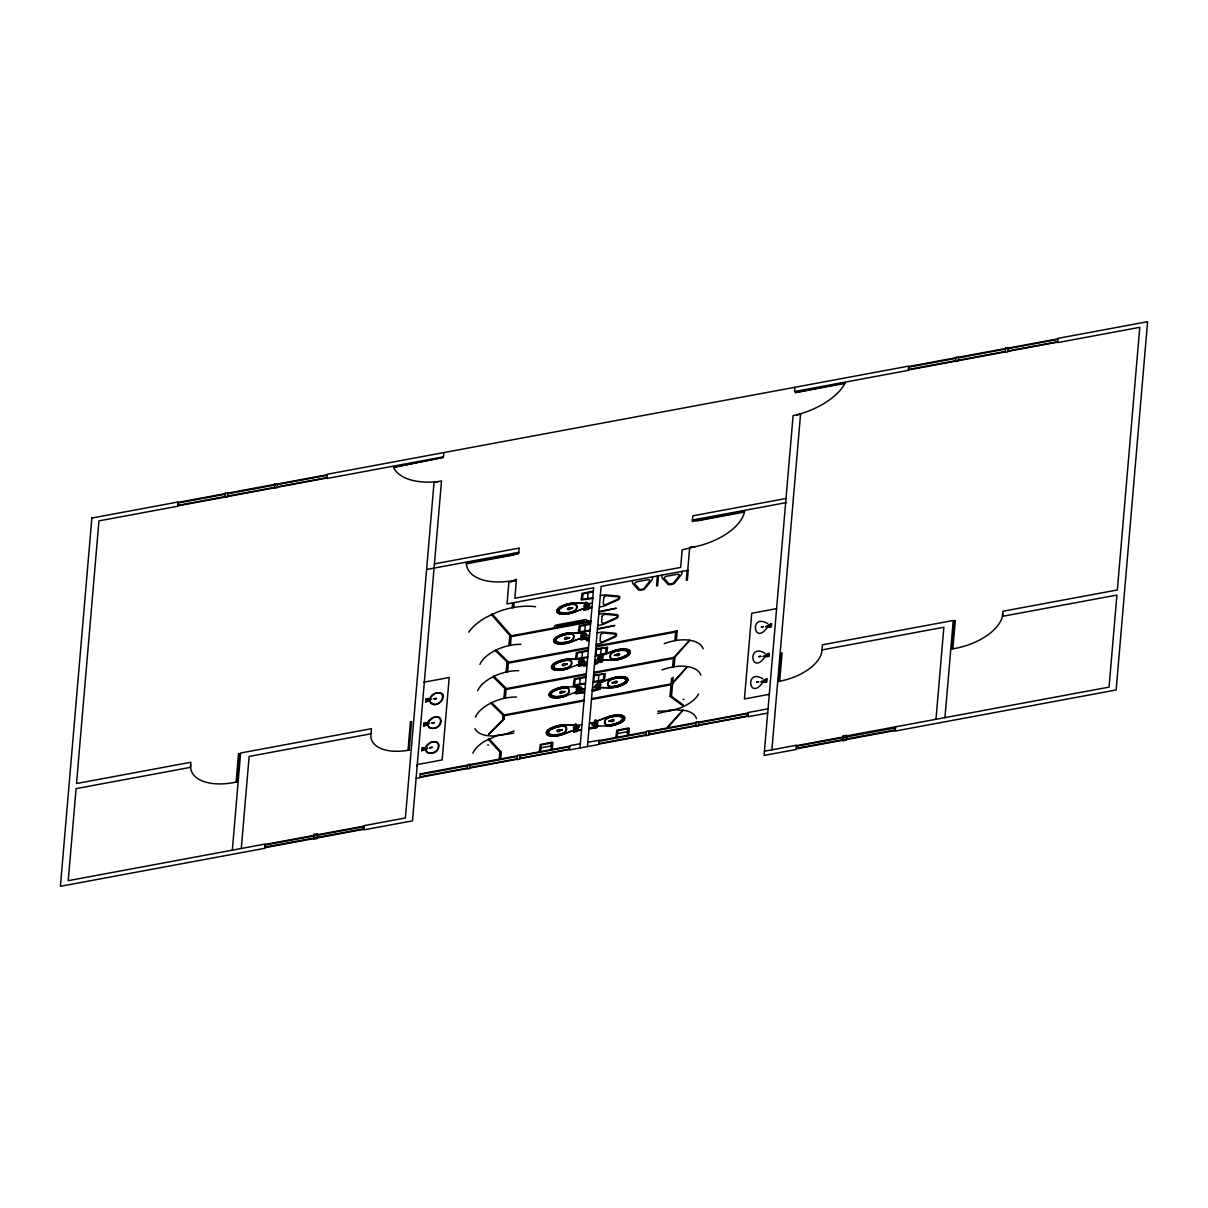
<?xml version="1.0" encoding="UTF-8"?>
<svg xmlns="http://www.w3.org/2000/svg" width="1208" height="1208" viewBox="0 0 1208 1208"><rect width="100%" height="100%" fill="white"/><g stroke="black" fill="none" stroke-linecap="round" stroke-linejoin="round"><path stroke-width="1.5" d="M575.521 725.495L575.672 723.819M580.701 659.628L580.852 657.952L582.196 659.447A3.594 1.887 -16.8 0 1 584.355 660.882A3.594 1.887 -16.8 0 1 581.879 663.192L581.879 663.192M583.102 631.603L582.951 633.279L584.446 633.098A3.594 1.887 -16.8 0 1 586.605 634.532A3.594 1.887 -16.8 0 1 584.128 636.842L583.781 636.465M594.094 725.812L594.094 725.812A3.594 1.887 -16.8 0 1 591.935 724.377A3.594 1.887 -16.8 0 1 594.411 722.067L595.378 720.149M597.235 687.458L597.235 687.458A3.594 1.887 -16.8 0 1 595.076 686.023A3.594 1.887 -16.8 0 1 597.567 683.713L598.534 681.795M600.904 654.223L599.938 656.155A3.594 1.887 -16.8 0 0 597.447 658.451A3.594 1.887 -16.8 0 0 599.606 659.885L599.606 659.885M576.669 731.308L577.469 730.296M592.252 690.538L597.054 689.828A2.673 1.404 -16.8 0 0 599.334 689.406L600.376 688.183L599.304 688.303A1.903 0.997 -16.8 0 0 597.265 688.666L596.193 689.904M598.655 661.38L598.564 662.346L599.636 661.123A1.903 0.997 -16.8 0 1 601.675 660.716L602.747 660.625L601.705 661.833A2.673 1.404 -16.8 0 1 599.425 662.256L594.623 662.981M502.966 715.408L502.634 719.349L504.129 719.077L504.385 715.982M512.615 602.852L512.207 607.745L513.687 607.473L514.11 602.581M539.372 751.059L540.293 744.536L551.95 742.195L552.811 742.603L552.313 748.643M540.64 750.847L541.32 744.959L551.165 743.041L551.044 748.915M579.704 684.256L580.202 678.367M581.954 657.907L582.452 652.033M584.823 631.105L585.321 625.216M587.601 598.67L588.1 592.781M687.76 570.282L689.602 548.477M91.853 518.036L60.4 886.31L264.733 848.303L265.096 844.06L68.222 880.677L76.089 788.628L190.456 767.352L190.894 762.248L76.512 783.524L98.95 520.89L177.667 506.258L178.029 502L91.778 518.051M236.104 782.105L238.52 753.792L239.682 753.566L237.266 781.893L236.104 782.105A46.765 24.583 -16.8 0 1 190.683 764.8M232.329 850.16L240.618 753.007L371.415 728.681L370.977 733.784A41.706 21.91 -16.8 0 0 409.255 750.108M241.283 848.484L249.135 756.434L370.977 733.784M393.536 467.36L443.336 457.349L393.536 467.36A58.06 30.502 -16.8 0 0 437.779 481.63M443.864 452.562L443.487 456.82L326.855 478.504L327.217 474.261L908.733 366.115L908.371 370.358L794.562 391.528L794.924 387.285M417.122 766.4L417.289 764.573L442.143 759.938L449.195 677.507L423.706 682.248M428.387 700.64L425.729 701.999L425.986 698.979L428.568 698.496L428.493 699.387M424.204 749.594L421.547 750.968M424.31 748.341L424.386 747.465L421.803 747.948M426.333 724.725L423.676 726.099L423.933 723.079L426.515 722.595L426.439 723.486M690.01 548.402L690.13 546.982L695.053 546.756L682.158 549.851L680.663 567.413L514.85 598.262L516.465 579.281L513.672 580.489A51.385 26.999 -16.8 0 1 466.409 563.774L466.484 562.777L518.655 553.777L519.138 548.13M511.377 581.622L513.672 580.489M513.793 553.294L513.657 554.985L466.409 563.774M499.281 758.503L499.78 752.705L501.275 752.433L500.776 758.231L499.81 758.684M554.487 627.767L554.608 626.348A1.933 1.012 -16.8 0 1 556.571 624.944L585.034 619.644A1.933 1.012 -16.8 0 1 586.801 620.368L586.68 621.773M556.36 627.42L557.719 625.774L583.857 620.912L584.823 622.12M576.05 693.619L577.152 692.426A1.903 0.997 -16.8 0 1 579.191 692.033L584.113 691.308L579.206 693.135A2.673 1.404 -16.8 0 1 576.926 693.558L575.99 693.664L576.503 692.652M578.511 666.061L579.598 664.853A1.903 0.997 -16.8 0 1 581.637 664.445L586.559 663.721L581.667 665.563A2.673 1.404 -16.8 0 1 579.372 665.986L578.436 666.076L578.934 665.049M580.852 638.76L580.686 639.742L581.622 639.636A2.673 1.404 -16.8 0 0 583.917 639.213L588.809 637.371L583.887 638.126A1.903 0.997 -16.8 0 0 581.848 638.488L581.199 638.73M576.578 692.531L576.488 693.181M577.379 731.142L581.38 729.587L576.458 730.327A1.903 0.997 -16.8 0 0 574.419 730.689L573.347 730.991L574.193 731.852A2.673 1.404 -16.8 0 0 576.488 731.414L577.5 730.372M579.025 664.959L578.934 665.593M581.274 638.609L581.139 639.183M583.781 609.995L584.868 608.802A1.903 0.997 -16.8 0 1 586.907 608.409L591.829 607.684L586.937 609.511A2.673 1.404 -16.8 0 1 584.657 609.934L583.721 610.04L584.204 608.998M576.926 693.558L577.016 692.456M579.402 692.003L579.312 693.12L579.372 690.991L577.092 691.822L579.342 691.414A1.51 0.8 -16.8 0 1 578.224 691.55A1.51 0.8 -16.8 0 1 577.107 691.761L574.691 692.743M577.152 690.493A2.446 1.283 -16.8 0 0 580.791 688.681A2.446 1.283 -16.8 0 0 577.349 688.167A2.446 1.283 -16.8 0 0 577.152 690.493L579.417 690.1M573.755 731.927L573.845 730.81L573.694 731.822M577.122 692.712L577.228 691.806M579.372 665.986L579.583 663.826L581.818 663.403L581.607 664.747M580.308 663.041A1.57 0.815 -16.8 0 1 579.674 663.026L579.689 662.92A2.446 1.283 -16.8 0 1 579.795 660.58A2.446 1.283 -16.8 0 1 583.237 661.093A2.446 1.283 -16.8 0 1 579.598 662.92M581.622 639.636L581.833 637.477L584.068 637.054L583.857 638.398M584.128 636.178L581.939 636.586A2.446 1.283 -16.8 0 1 582.045 634.245L582.664 633.445M584.294 608.908L584.204 609.557M574.193 731.852L574.298 730.734M576.488 731.414L576.639 729.27L563.623 734.207A16.686 8.773 -16.8 0 1 550.41 736.019A10.313 5.421 -16.8 0 1 547.299 735.038A10.343 5.436 -16.8 0 1 546.258 732.863A10.343 5.436 -16.8 0 1 547.707 730.236A10.313 5.421 -16.8 0 1 551.09 728.046A16.686 8.773 -16.8 0 1 564.408 724.936L575.536 725.223M574.389 730.991L574.495 730.085M575.129 728.907A1.57 0.815 -16.8 0 1 574.495 728.892L574.51 728.786M574.766 726.355L576.563 725.963M584.657 609.934L584.868 607.775L587.103 607.367L586.937 609.511L587.133 608.379M584.883 606.869A2.446 1.283 -16.8 0 0 588.523 605.042A2.446 1.283 -16.8 0 0 585.08 604.544A2.446 1.283 -16.8 0 0 584.883 606.869L587.148 606.476M578.224 691.55L578.255 691.263A1.51 0.8 -16.8 0 1 579.372 691.051M577.137 665.155L579.553 664.158A1.51 0.8 -16.8 0 0 580.671 663.977L580.701 663.675A1.51 0.8 -16.8 0 1 581.818 663.464M582.951 633.022L571.837 632.72A16.686 8.773 -16.8 0 0 558.519 635.831A10.313 5.421 -16.8 0 0 555.136 638.02A10.343 5.436 -16.8 0 0 553.687 640.663A10.343 5.436 -16.8 0 0 554.729 642.837A10.313 5.421 -16.8 0 0 557.839 643.819A16.686 8.773 -16.8 0 0 571.052 641.992L581.818 637.718A1.51 0.8 -16.8 0 0 582.92 637.628L582.951 637.326A1.51 0.8 -16.8 0 1 584.068 637.129M575.491 729.843A1.51 0.8 -16.8 0 0 576.609 729.632L574.374 730.115A1.51 0.8 -16.8 0 0 575.491 729.843L575.521 729.541A1.51 0.8 -16.8 0 1 576.639 729.33M585.986 603.321L574.872 603.034A16.686 8.773 -16.8 0 0 561.539 606.144A10.313 5.421 -16.8 0 0 558.171 608.334A10.343 5.436 -16.8 0 0 556.722 610.961A10.343 5.436 -16.8 0 0 557.749 613.135A10.313 5.421 -16.8 0 0 560.859 614.117A16.686 8.773 -16.8 0 0 574.072 612.29L584.838 608.107A1.51 0.8 -16.8 0 0 585.956 607.926L585.971 607.639A1.51 0.8 -16.8 0 1 587.088 607.428M579.085 690.402L579.432 690.765A3.594 1.887 -16.8 0 0 581.909 688.469A3.594 1.887 -16.8 0 0 579.749 687.02L578.255 687.216L578.3 685.615L579.749 687.02M579.659 663.162L581.879 662.513M584.279 633.762L582.543 633.536M581.667 665.563L581.848 664.43L582.618 665.306M583.917 639.213L584.098 638.081L584.098 639.107M586.801 606.778L587.163 607.141A3.594 1.887 -16.8 0 0 589.64 604.846A3.594 1.887 -16.8 0 0 587.481 603.396L585.971 603.577L586.016 601.992L587.481 603.396M576.578 731.399L576.684 730.296M580.112 692.864L580.248 691.927L579.402 693.03M584.838 638.896L584.944 638.005L584.098 638.549M587.888 609.27L587.979 608.303L587.133 609.406M579.976 747.963L593.656 587.783L507.013 603.894L508.9 582.075L516.345 580.686M587.435 746.589L601.116 586.393L688.198 570.251L687.352 580.157L686.295 580.353L687.141 570.448M596.118 689.919L596.193 688.968M599.319 662.271L599.41 661.169M594.004 727.065L593.808 728.197L593.853 727.246M596.948 689.844L597.265 687.669L599.5 687.246L597.22 688.092A1.51 0.8 -16.8 0 0 598.353 687.82A1.51 0.8 -16.8 0 0 599.47 687.609L609.844 687.835A16.686 8.773 -16.8 0 0 623.162 684.725A10.313 5.421 -16.8 0 0 626.544 682.535A10.343 5.436 -16.8 0 0 627.994 679.908A10.343 5.436 -16.8 0 0 626.967 677.733A10.313 5.421 -16.8 0 0 623.856 676.752A16.686 8.773 -16.8 0 0 610.644 678.564L599.123 683.064L610.735 678.715A16.383 8.607 -16.8 0 1 623.706 676.918A9.996 5.255 -16.8 0 1 626.71 677.869A10.042 5.27 -16.8 0 1 627.707 679.968A10.042 5.27 -16.8 0 1 626.303 682.49A9.996 5.255 -16.8 0 1 623.041 684.604A16.383 8.607 -16.8 0 1 609.964 687.654L599.485 687.488M599.425 662.256L599.636 660.096L601.871 659.674L599.591 660.519A1.51 0.8 -16.8 0 0 600.723 660.248A1.51 0.8 -16.8 0 0 601.841 660.036L612.214 660.263A16.686 8.773 -16.8 0 0 625.533 657.152A10.313 5.421 -16.8 0 0 628.915 654.978A10.343 5.436 -16.8 0 0 630.365 652.335A10.343 5.436 -16.8 0 0 629.338 650.161A10.313 5.421 -16.8 0 0 626.227 649.179A16.686 8.773 -16.8 0 0 613.015 651.006L601.493 655.506L613.105 651.142A16.383 8.607 -16.8 0 1 626.061 649.36A9.996 5.255 -16.8 0 1 629.081 650.297A10.042 5.27 -16.8 0 1 630.063 652.395A10.042 5.27 -16.8 0 1 628.673 654.917A9.996 5.255 -16.8 0 1 625.412 657.031A16.383 8.607 -16.8 0 1 612.335 660.096L601.841 659.93M599.651 659.191A2.446 1.283 -16.8 0 0 603.29 657.363A2.446 1.283 -16.8 0 0 599.847 656.865A2.446 1.283 -16.8 0 0 599.651 659.191L601.916 658.798M594.11 727.322L594.2 726.416M594.472 722.686L596.556 722.309M600.301 656.654L601.78 656.382M598.353 687.82L598.368 687.518A1.51 0.8 -16.8 0 1 599.5 687.307M600.723 660.248L600.738 659.946A1.51 0.8 -16.8 0 1 601.871 659.749M594.079 726.385A1.51 0.8 -16.8 0 0 595.212 726.174L595.227 725.872A1.51 0.8 -16.8 0 1 596.344 725.661M596.314 726.023C590.199 726.567 600.361 725.238 594.17 726.839M599.289 688.59L599.334 687.699M601.659 661.018L601.705 660.127M589.111 728.907L593.913 728.182A2.673 1.404 -16.8 0 0 596.193 727.76L596.178 726.476M599.334 689.406L599.44 688.288M599.546 686.355L597.356 686.763A1.57 0.815 -16.8 0 0 597.99 686.884M601.705 661.833L601.811 660.716L599.681 660.927M596.737 726.567C595.484 729.058 598.685 725.706 596.163 726.672M599.878 688.198L599.787 689.315L600.316 688.228M602.158 661.742L602.701 660.701M597.16 726.597L596.193 727.76M615.869 736.82L616.79 730.312L628.462 727.956L629.323 728.379L628.809 734.419M617.137 736.623L617.832 730.719L627.662 728.817L627.541 734.691M632.675 580.519L632.494 582.603A5.134 2.703 -16.8 0 0 633.022 583.887L638.368 589.776A3.08 1.616 -16.8 0 0 640.889 590.153L642.399 589.866A3.08 1.616 -16.8 0 0 645.072 588.523L651.61 580.429A5.134 2.703 -16.8 0 0 652.38 578.904L652.562 576.82M657.394 575.974L656.548 585.895L657.605 585.699L658.451 575.778M662.18 575.038L661.999 577.122A5.134 2.703 -16.8 0 0 662.543 578.406L667.888 584.279A3.08 1.616 -16.8 0 0 670.395 584.657L671.905 584.385A3.08 1.616 -16.8 0 0 674.577 583.041L681.116 574.948A5.134 2.703 -16.8 0 0 681.886 573.423L682.067 571.339M671.588 678.232L670.062 696.05L671.557 695.763L673.158 677.114M676.314 630.787L677.22 630.893L676.374 640.285L674.879 640.557L675.619 632.041L596.646 646.718M697.409 519.138L697.258 520.844L744.505 512.056L744.596 511.06L692.305 521.479L692.788 515.831L786.015 498.496M764.135 681.448L764.06 682.339L766.642 681.856L766.899 678.821L764.241 680.195M766.31 655.944L766.234 656.835L768.817 656.352L769.073 653.332L766.416 654.691M768.847 626.242L768.771 627.133L771.353 626.65L771.61 623.63L768.952 625.004M771.882 749.806L800.557 414.163L793.097 415.552L764.06 755.438L796.132 749.473L796.495 745.23L764.422 751.195M779.673 681.221L782.089 652.909L780.836 653.135L778.42 681.463L779.673 681.221A41.706 21.91 -16.8 0 0 822.014 649.904L943.856 627.239L935.989 719.288M822.014 649.904L822.452 644.8L953.248 620.474L944.943 717.628M844.966 383.404L845.026 382.649L795.241 392.645L844.966 383.404A58.06 30.502 -16.8 0 1 796.827 414.857M895.596 726.808L895.234 731.051L1116.147 689.964L1147.6 321.69M952.87 648.802L955.286 620.489L954.109 620.701L951.693 649.028L952.87 648.802A46.765 24.583 -16.8 0 0 1002.761 613.785M598.322 680.799L598.836 674.91M600.587 654.449L601.101 648.56M595.937 721.689L596.163 720.059L595.272 720.225M601.448 655.763L601.584 654.102M599.077 683.335L599.213 681.659M425.744 701.878L431.83 698.949L425.986 699.175M423.676 725.978L429.776 723.048L423.948 723.365M771.58 623.841L765.51 626.68L771.368 626.529M769.073 653.452L762.973 656.382L768.832 656.231M766.884 678.956L760.798 681.871L766.657 681.735M599.304 662.135L599.334 661.259M593.098 727.79L593.792 727.699M598.519 662.029L599.334 661.833M767.911 626.635C753.656 647.428 749.111 612.305 767.714 623.675M765.374 656.337C751.119 677.129 746.574 642.007 765.177 653.377M763.184 681.825C748.945 702.618 744.4 667.511 762.988 678.881M596.178 689.511L596.963 688.817M572.668 608.092L568.862 609.678A1.812 0.951 -16.8 0 1 567.458 608.968A1.812 0.951 -16.8 0 1 569.043 607.699L572.683 607.896M569.632 637.779L565.842 639.379A1.812 0.951 -16.8 0 1 564.438 638.67A1.812 0.951 -16.8 0 1 566.008 637.401L569.648 637.597M567.383 664.128L563.592 665.729A1.812 0.951 -16.8 0 1 562.188 665.004A1.812 0.951 -16.8 0 1 563.759 663.736L567.398 663.947M564.936 691.716L561.146 693.301A1.812 0.951 -16.8 0 1 559.727 692.592A1.812 0.951 -16.8 0 1 561.312 691.323L564.951 691.535M562.218 729.994L558.413 731.58A1.812 0.951 -16.8 0 1 557.009 730.87A1.812 0.951 -16.8 0 1 558.579 729.602L562.233 729.813M614.419 655.204L618.224 653.619A1.812 0.951 -16.8 0 1 619.629 654.328A1.812 0.951 -16.8 0 1 618.043 655.597L614.404 655.385M612.048 682.777L615.854 681.191A1.812 0.951 -16.8 0 1 617.258 681.901A1.812 0.951 -16.8 0 1 615.687 683.169L612.033 682.958M608.908 721.131L612.698 719.53A1.812 0.951 -16.8 0 1 614.117 720.255A1.812 0.951 -16.8 0 1 612.531 721.523L608.892 721.312M430.003 697.56L432.207 694.947L435.982 693.12M430.637 697.439L434.336 693.83M427.949 721.659L431.649 718.05L435.605 716.827M428.568 721.538L433.914 717.22M425.835 746.529L428.025 743.917L431.8 742.09M426.454 746.408L430.154 742.799M672.69 683.592L687.428 666.605L671.784 683.486L672.69 683.592L591.618 698.662M667.435 726.959L683.094 710.047L668.356 727.065M503.177 719.243L488.606 734.328L504.098 719.349M435.695 727.654C440.663 726.385 443.23 717.537 436.601 716.918M433.566 752.524C438.549 751.255 441.116 742.407 434.487 741.788M502.996 715.136L503.947 714.683L491.686 702.694L490.72 703.147L502.981 715.136L584.068 700.066M508.462 661.984L507.496 662.437L495.25 650.463L496.201 649.995L508.462 661.984L507.496 662.437M511.271 635.529L510.214 635.997L491.294 614.449L492.26 613.981L511.165 635.544M503.525 715.287L504.491 714.834M514.095 730.931L506.152 733.92L493.83 735.959A28.977 15.221 -16.8 0 1 474.971 728.545M581.803 637.809L571.052 641.992A16.383 8.607 -16.8 0 1 557.99 643.638A9.996 5.255 -16.8 0 1 554.985 642.686A10.042 5.27 -16.8 0 1 553.989 640.587A10.042 5.27 -16.8 0 1 555.378 638.066A9.996 5.255 -16.8 0 1 558.655 635.967A16.383 8.607 -16.8 0 1 571.731 632.901L582.951 633.083M599.938 656.155L600.754 655.808M576.699 729.043L576.699 729.043A3.594 1.887 -16.8 0 0 579.191 726.748A3.594 1.887 -16.8 0 0 577.016 725.313L576.231 725.268M584.838 608.017L573.996 612.154A16.383 8.607 -16.8 0 1 561.025 613.936A9.996 5.255 -16.8 0 1 558.005 613A10.042 5.27 -16.8 0 1 557.024 610.901A10.042 5.27 -16.8 0 1 558.413 608.379A9.996 5.255 -16.8 0 1 561.675 606.265A16.383 8.607 -16.8 0 1 574.751 603.2L585.986 603.381M579.568 664.068L568.711 668.19A16.383 8.607 -16.8 0 1 555.74 669.987A9.996 5.255 -16.8 0 1 552.736 669.036A10.042 5.27 -16.8 0 1 551.739 666.937M597.567 683.713L598.383 683.411M577.107 691.656L566.265 695.778A16.383 8.607 -16.8 0 1 553.294 697.56A9.996 5.255 -16.8 0 1 550.289 696.623A10.042 5.27 -16.8 0 1 549.293 694.524A10.042 5.27 -16.8 0 1 550.682 692.003A9.996 5.255 -16.8 0 1 553.944 689.889A16.383 8.607 -16.8 0 1 567.035 686.824L578.255 687.005M594.411 722.067L595.242 721.765M574.389 729.934L563.532 734.056A16.383 8.607 -16.8 0 1 550.561 735.853A9.996 5.255 -16.8 0 1 547.556 734.902A10.042 5.27 -16.8 0 1 546.56 732.803M436.073 704.143C442.943 703.856 445.812 691.701 437.039 692.848M434.019 728.243C441.645 728.469 444.529 714.925 434.986 716.948M431.89 753.112C439.516 753.339 442.415 739.794 432.857 741.818M657.59 713.445L674.623 709.715L686.008 710.636A31.423 16.504 -16.8 0 1 696.487 718.669M422.74 749.957L427.572 748.779L427.647 747.918L422.86 748.537M435.348 693.226C453.846 689.602 435.227 714.154 429.293 700.67M431.165 742.195L433.476 741.697M1147.011 321.796L1057.921 338.361L1057.559 342.619L1139.778 327.323L1117.355 589.957L1002.972 611.233L1002.534 616.322L1116.917 595.061L1109.05 687.11L846.687 735.899M177.999 502.407L225.186 493.634M227.723 493.136L274.911 484.348M277.447 484L327.172 474.759M908.703 366.507L955.89 357.734M958.427 357.236L1005.615 348.463M1008.151 348.1L1057.876 338.859M177.938 503.026L225.126 494.253M227.678 493.785L274.865 485.012M277.402 484.544L327.126 475.288M908.643 367.141L955.83 358.368M958.382 357.885L1005.554 349.112M1008.106 348.644L1057.831 339.388M177.742 505.397L224.93 496.624M227.466 496.141L274.654 487.368M277.206 486.899L326.93 477.643M908.446 369.497L955.634 360.724M958.17 360.256L1005.358 351.468M1007.91 351L1057.634 341.758M177.697 505.88L224.884 497.107M227.436 496.594L274.624 487.821M277.161 487.277L326.9 478.021M908.401 369.98L955.588 361.207M958.14 360.694L1005.328 351.921M1007.865 351.377L1057.604 342.136M434.427 563.879L518.76 548.206M426.605 569.496L518.776 552.358M692.441 520.059L786.68 502.528M593.37 591.089L582.029 593.4L581.124 600.014L592.735 598.458M593.309 591.799L583.071 593.823L582.422 599.364L592.796 597.734M600.316 595.71L603.97 595.031A5.134 2.703 -16.8 0 1 606.401 594.94L618.375 596.042A3.08 1.616 -16.8 0 1 619.764 597.235L619.689 598.096A3.08 1.616 -16.8 0 1 618.058 599.863L605.495 605.525A5.134 2.703 -16.8 0 1 603.003 606.356L599.349 607.035M585.563 603.849L587.058 603.562M588.945 603.683L591.799 603.154M584.823 608.198L587.058 607.79A1.51 0.8 -16.8 0 1 585.956 607.926M588.613 607.579L591.467 607.05M584.914 608.606L586.907 608.228M598.987 611.459L616.367 608.228L598.926 612.063M598.73 614.268L602.384 613.589A5.134 2.703 -16.8 0 1 604.815 613.498L616.79 614.6A3.08 1.616 -16.8 0 1 618.179 615.808L618.103 616.654A3.08 1.616 -16.8 0 1 616.473 618.421L603.909 624.083A5.134 2.703 -16.8 0 1 601.418 624.913L597.764 625.593M586.726 621.41L590.848 620.64M590.803 621.033L509.746 636.103L508.946 645.48L510.44 645.193L511.165 636.676L590.727 621.878M590.606 623.524L579.266 625.835L578.36 632.448L589.972 630.893M590.531 624.249L580.293 626.257L579.644 631.799L590.033 630.168M597.507 628.704L614.902 625.472L597.447 629.308M582.996 631.678L584.446 633.098M597.13 632.932L600.784 632.252A5.134 2.703 -16.8 0 1 603.23 632.161L615.204 633.264A3.08 1.616 -16.8 0 1 616.578 634.472L616.503 635.332A3.08 1.616 -16.8 0 1 614.872 637.084L602.324 642.747A5.134 2.703 -16.8 0 1 599.817 643.577L596.163 644.257M586.212 635.77L589.066 635.242M581.803 637.899L584.038 637.477A1.51 0.8 -16.8 0 1 582.92 637.628M581.879 638.307L583.872 637.93M585.88 639.636L588.734 639.107M586.469 640.844L589.111 640.361M776.608 608.621L751.738 613.256L744.43 698.949L769.285 694.328M588.009 647.488L506.937 662.558L506.137 671.92L507.632 671.648L508.357 663.132L587.934 648.334M596.722 645.857L677.19 630.908M588.326 650.221L576.382 652.652L575.476 659.266L587.692 657.59M595.937 648.817L607.564 647.261L606.643 653.875L595.302 656.171M588.251 650.946L577.424 653.06L576.775 658.617L587.752 656.865M600.799 654.298L601.69 654.132M580.278 659.885L581.773 659.613M583.947 662.331L586.786 661.803M595.106 660.263L597.96 659.734M579.553 664.249L581.788 663.826A1.51 0.8 -16.8 0 1 580.671 663.977M579.629 664.642L581.622 664.279M594.683 662.211L598.564 661.486M583.6 666.242L586.454 665.714M594.774 664.158L597.628 663.63M585.774 673.822L504.718 688.892L503.887 698.269L505.382 697.998L506.092 689.466L585.699 674.668M593.777 672.343L674.925 657.258L689.692 640.255L674.049 657.137L674.955 657.243L674.109 666.635L672.614 666.907L673.354 658.39L594.366 673.067M586.076 676.571L574.268 678.911L573.226 685.6L585.442 683.939M593.672 675.151L605.299 673.611L604.378 680.225L593.037 682.52M586.001 677.295L575.174 679.409L574.525 684.951L585.503 683.215M598.428 681.871L599.319 681.705M577.832 687.473L579.327 687.186M597.975 683.728L599.455 683.441M580.58 689.813L584.476 689.089M581.607 689.662L584.461 689.134M592.781 687.594L595.62 687.065M577.182 692.229L579.176 691.867M597.311 688.485L599.304 688.122M592.313 689.783L596.193 689.058M581.29 693.301L584.144 692.773M592.464 691.218L595.317 690.689M504.416 715.71L583.992 700.912M591.543 699.508L671.089 684.74M575.567 723.894L577.016 725.313M575.114 725.751L576.609 725.464M578.088 725.359L581.969 724.634M589.428 723.26L593.309 722.535M594.819 722.082L596.314 721.81M668.855 710.259L670.349 709.987M574.495 729.028L576.699 728.379A1.57 0.815 -16.8 0 1 576.035 728.741M574.464 730.508L576.442 730.145M589.172 728.137L594.125 727.05A1.903 0.997 -16.8 0 1 596.163 726.642M540.957 747.827L551.301 745.91M617.394 733.618L627.737 731.701M420.006 773.543L420.203 777.68L416.096 778.45M580.338 743.72L569.753 745.683L569.391 749.942L598.836 744.46L599.198 740.217L587.798 742.331M768.046 708.809L748.386 712.463L748.024 716.721L767.684 713.067M420.535 773.83L467.723 765.057M470.274 764.558L517.462 755.785M599.168 740.61L646.356 731.837M648.907 731.338L696.095 722.565M519.984 755.438L569.723 746.182M698.617 722.203L748.356 712.962M420.49 774.464L467.677 765.691M470.214 765.208L517.401 756.434M519.938 755.966L569.678 746.725M599.123 741.244L646.31 732.471M648.847 731.988L696.034 723.215M698.571 722.746L748.311 713.49M420.278 776.82L467.466 768.046M470.018 767.578L517.205 758.805M519.742 758.322L569.466 749.081M598.911 743.6L646.099 734.826M648.651 734.358L695.838 725.57M698.375 725.102L748.099 715.861M519.712 758.699L569.436 749.458M698.345 725.48L748.069 716.238M420.248 777.303L467.421 768.53M469.972 768.016L517.16 759.243M598.881 744.083L646.053 735.31M648.605 734.796L695.793 726.023M265.065 844.467L313.959 835.377M317.598 834.713L364.152 826.061M796.465 745.653L843.018 737.001M265.005 845.072L364.091 826.65M796.419 746.242L895.505 727.82M264.824 847.17L363.925 828.748M796.238 748.341L895.324 729.919M264.779 847.714L313.687 838.609M317.311 837.944L363.865 829.292M796.193 748.885L842.746 740.232M846.37 739.583L895.279 730.493M432.343 728.484L434.638 728.137M430.214 753.354L432.524 752.992M513.913 733.135L496.971 735.717L485.072 740.972A31.423 16.504 -16.8 0 0 472.856 753.218M580.701 659.417L569.481 659.251A16.383 8.607 -16.8 0 0 556.405 662.301A9.996 5.255 -16.8 0 0 553.128 664.415A10.042 5.27 -16.8 0 0 551.739 666.967M575.536 725.283L564.302 725.117A16.383 8.607 -16.8 0 0 551.226 728.167A9.996 5.255 -16.8 0 0 547.949 730.281A10.042 5.27 -16.8 0 0 546.56 732.818M595.212 726.174A1.51 0.8 -16.8 0 0 596.329 725.963L606.809 726.008A16.383 8.607 -16.8 0 0 619.9 722.958A9.996 5.255 -16.8 0 0 623.162 720.844A10.042 5.27 -16.8 0 0 624.551 718.292A10.042 5.27 -16.8 0 0 623.554 716.223A9.996 5.255 -16.8 0 0 620.55 715.272A16.383 8.607 -16.8 0 0 607.579 717.069L595.967 721.493L607.488 716.918A16.686 8.773 -16.8 0 1 620.701 715.106A10.313 5.421 -16.8 0 1 623.811 716.087A10.343 5.436 -16.8 0 1 624.853 718.247A10.343 5.436 -16.8 0 1 623.404 720.889A10.313 5.421 -16.8 0 1 620.021 723.079A16.686 8.773 -16.8 0 1 606.703 726.189M580.701 659.357L569.587 659.07A16.686 8.773 -16.8 0 0 556.269 662.18A10.313 5.421 -16.8 0 0 552.886 664.37A10.343 5.436 -16.8 0 0 551.437 667.012A10.343 5.436 -16.8 0 0 552.479 669.172A10.313 5.421 -16.8 0 0 555.589 670.153A16.686 8.773 -16.8 0 0 568.802 668.341M581.41 659.402L582.196 659.447M575.204 686.778L578.255 686.944M596.329 725.933L598.639 726.068M657.786 711.24L669.564 710.817L677.839 708.764A28.977 15.221 -16.8 0 0 698.601 693.996M435.031 704.279L430.999 702.89L429.912 700.564M432.962 728.379L429.399 727.895L427.239 724.77M430.848 753.233L427.27 752.765L425.11 749.639M683.079 699.281L683.985 699.387M487.7 744.989L488.621 745.094M431.392 728.258L428.931 726.99L427.859 724.664M429.278 753.128L426.817 751.859L425.744 749.519M670.999 695.959L683.501 705.11L682.55 705.563L670.047 696.412M501.305 752.071L489.149 738.813L488.183 739.266L500.339 752.524M468.749 632.146A47.761 25.096 -16.8 0 1 485.722 617.53L497.636 611.928A47.761 25.096 -16.8 0 1 535.582 606.763M475.393 717.099A31.423 16.504 -16.8 0 1 487.624 704.853L491.339 702.845A31.423 16.504 -16.8 0 1 516.45 697.016M477.658 690.75A31.423 16.504 -16.8 0 1 489.874 678.503L493.604 676.495A31.423 16.504 -16.8 0 1 518.715 670.666M661.954 669.972A31.423 16.504 -16.8 0 1 686.869 666.499L690.357 667.163A31.423 16.504 -16.8 0 1 700.836 675.197M664.219 643.638A31.423 16.504 -16.8 0 1 689.134 640.149L692.622 640.814A31.423 16.504 -16.8 0 1 703.101 648.847M479.908 664.4A31.423 16.504 -16.8 0 1 492.124 652.154L495.854 650.146A31.423 16.504 -16.8 0 1 520.965 644.332M744.505 512.056A51.385 26.999 -16.8 0 1 692.803 547.179M594.11 726.084A1.51 0.8 -16.8 0 1 595.227 725.872M594.849 725.238A1.57 0.815 -16.8 0 1 594.215 725.223L596.405 724.725A1.57 0.815 -16.8 0 1 595.74 725.072M625.336 656.065A5.829 3.065 -16.8 0 0 628.432 652.728A5.829 3.065 -16.8 0 0 625.819 650.463A11.672 6.131 -16.8 0 0 622.951 650.191A21.653 11.385 -16.8 0 0 616.669 650.855A13.499 7.097 -16.8 0 0 614.117 651.656A10.011 5.255 -16.8 0 0 611.792 652.954A8.033 4.228 -16.8 0 0 610.387 654.585A13.56 7.127 -16.8 0 0 610.1 655.989L610.085 656.216A13.56 7.127 -16.8 0 0 610.131 657.56A8.033 4.228 -16.8 0 0 611.308 658.707A10.011 5.255 -16.8 0 0 613.468 659.175A13.499 7.097 -16.8 0 0 615.959 659.039A21.653 11.385 -16.8 0 0 622.331 657.363A11.672 6.131 -16.8 0 0 625.336 655.989M599.621 660.157A1.51 0.8 -16.8 0 1 600.738 659.946M600.361 659.311A1.57 0.815 -16.8 0 1 599.727 659.296M601.916 658.889A1.57 0.815 -16.8 0 1 601.252 659.145M622.784 683.486A5.436 2.854 -16.8 0 0 625.699 680.376A5.436 2.854 -16.8 0 0 623.222 678.247A11.295 5.934 -16.8 0 0 620.444 677.975A21.276 11.174 -16.8 0 0 614.298 678.624A13.107 6.886 -16.8 0 0 611.867 679.394A9.634 5.059 -16.8 0 0 609.693 680.617A7.641 4.017 -16.8 0 0 608.379 682.143A13.182 6.931 -16.8 0 0 608.107 683.592A13.182 6.931 -16.8 0 0 608.122 685.011A7.641 4.017 -16.8 0 0 609.225 686.084A9.634 5.059 -16.8 0 0 611.263 686.521A13.107 6.886 -16.8 0 0 613.634 686.386A21.276 11.174 -16.8 0 0 619.87 684.74A11.295 5.934 -16.8 0 0 622.784 683.411A11.672 6.131 -16.8 0 1 619.961 684.936A21.653 11.385 -16.8 0 1 613.589 686.612A13.499 7.097 -16.8 0 1 611.097 686.733A10.011 5.255 -16.8 0 1 608.938 686.28A8.033 4.228 -16.8 0 1 607.76 685.117A13.56 7.127 -16.8 0 1 607.715 683.788L607.745 683.547A13.56 7.127 -16.8 0 1 608.017 682.158A8.033 4.228 -16.8 0 1 609.421 680.527A10.011 5.255 -16.8 0 1 611.746 679.228A13.499 7.097 -16.8 0 1 614.298 678.428A21.653 11.385 -16.8 0 1 620.58 677.748A11.672 6.131 -16.8 0 1 623.449 678.035A5.829 3.065 -16.8 0 1 626.061 680.3A5.829 3.065 -16.8 0 1 622.966 683.637M597.25 687.73A1.51 0.8 -16.8 0 1 598.368 687.518M599.546 686.461A1.57 0.815 -16.8 0 1 598.881 686.718M558.911 637.069A5.436 2.854 -16.8 0 0 555.997 640.195A5.436 2.854 -16.8 0 0 558.458 642.309A11.295 5.934 -16.8 0 0 561.237 642.581A21.276 11.174 -16.8 0 0 567.383 641.931A13.107 6.886 -16.8 0 0 569.814 641.161A9.634 5.059 -16.8 0 0 572.003 639.938A7.641 4.017 -16.8 0 0 573.317 638.428A13.182 6.931 -16.8 0 0 573.574 636.963A13.182 6.931 -16.8 0 0 573.558 635.559A7.641 4.017 -16.8 0 0 572.471 634.487A9.634 5.059 -16.8 0 0 570.433 634.049A13.107 6.886 -16.8 0 0 568.047 634.17A21.276 11.174 -16.8 0 0 561.826 635.816A11.295 5.934 -16.8 0 0 558.896 637.16M558.73 636.933A5.829 3.065 -16.8 0 0 555.62 640.255A5.829 3.065 -16.8 0 0 558.247 642.52A11.672 6.131 -16.8 0 0 561.116 642.807A21.653 11.385 -16.8 0 0 567.398 642.143A13.499 7.097 -16.8 0 0 569.949 641.327A10.011 5.255 -16.8 0 0 572.26 640.044A8.033 4.228 -16.8 0 0 573.679 638.398A13.56 7.127 -16.8 0 0 573.951 637.009L573.951 636.903A13.56 7.127 -16.8 0 0 573.921 635.438A8.033 4.228 -16.8 0 0 572.758 634.291A10.011 5.255 -16.8 0 0 570.584 633.822A13.499 7.097 -16.8 0 0 568.092 633.958A21.653 11.385 -16.8 0 0 561.735 635.635A11.672 6.131 -16.8 0 0 558.715 637.009M581.833 637.537A1.51 0.8 -16.8 0 1 582.951 637.326M584.113 636.269A1.57 0.815 -16.8 0 1 583.449 636.525M582.558 636.707A1.57 0.815 -16.8 0 1 581.924 636.676A2.446 1.283 -16.8 0 0 585.487 634.744A2.446 1.283 -16.8 0 0 582.045 634.245M579.583 663.887A1.51 0.8 -16.8 0 1 580.701 663.675M581.863 662.618A1.57 0.815 -16.8 0 1 581.199 662.875M567.141 686.657A16.686 8.773 -16.8 0 0 553.823 689.768A10.313 5.421 -16.8 0 0 550.44 691.957A10.343 5.436 -16.8 0 0 548.991 694.585A10.343 5.436 -16.8 0 0 550.033 696.759A10.313 5.421 -16.8 0 0 553.143 697.741A16.686 8.773 -16.8 0 0 566.356 695.914M554.034 690.855A5.829 3.065 -16.8 0 0 550.923 694.192A5.829 3.065 -16.8 0 0 553.551 696.457A11.672 6.131 -16.8 0 0 556.42 696.744A21.653 11.385 -16.8 0 0 562.702 696.065A13.499 7.097 -16.8 0 0 565.253 695.264A10.011 5.255 -16.8 0 0 567.564 693.966A8.033 4.228 -16.8 0 0 568.968 692.335A13.56 7.127 -16.8 0 0 569.255 690.931L569.27 690.704A13.56 7.127 -16.8 0 0 569.225 689.36A8.033 4.228 -16.8 0 0 568.062 688.213A10.011 5.255 -16.8 0 0 565.888 687.745A13.499 7.097 -16.8 0 0 563.396 687.88A21.653 11.385 -16.8 0 0 557.024 689.557A11.672 6.131 -16.8 0 0 554.019 690.931M577.122 691.459A1.51 0.8 -16.8 0 1 578.255 691.263M579.417 690.191A1.57 0.815 -16.8 0 1 578.753 690.463M577.862 690.629A1.57 0.815 -16.8 0 1 577.228 690.599M584.853 607.835A1.51 0.8 -16.8 0 1 585.971 607.639M587.148 606.567A1.57 0.815 -16.8 0 1 586.484 606.839M585.593 607.005A1.57 0.815 -16.8 0 1 584.959 606.975M574.404 729.753A1.51 0.8 -16.8 0 1 575.521 729.541M566.522 729.104L566.522 729.209A13.56 7.127 -16.8 0 1 566.25 730.614A8.033 4.228 -16.8 0 1 564.831 732.244A10.011 5.255 -16.8 0 1 562.52 733.543A13.499 7.097 -16.8 0 1 559.968 734.343A21.653 11.385 -16.8 0 1 553.687 735.023A11.672 6.131 -16.8 0 1 550.818 734.736A5.829 3.065 -16.8 0 1 548.19 732.471A5.829 3.065 -16.8 0 1 551.301 729.134A11.672 6.131 -16.8 0 1 554.306 727.85A21.653 11.385 -16.8 0 1 560.678 726.159A13.499 7.097 -16.8 0 1 563.17 726.038A10.011 5.255 -16.8 0 1 565.329 726.491A8.033 4.228 -16.8 0 1 566.507 727.639A13.56 7.127 -16.8 0 1 566.552 728.983L566.522 729.088M571.701 663.252L571.701 663.358A13.56 7.127 -16.8 0 1 571.429 664.747A8.033 4.228 -16.8 0 1 570.01 666.378A10.011 5.255 -16.8 0 1 567.7 667.677A13.499 7.097 -16.8 0 1 565.148 668.477A21.653 11.385 -16.8 0 1 558.866 669.156A11.672 6.131 -16.8 0 1 555.997 668.87A5.829 3.065 -16.8 0 1 553.37 666.605A5.829 3.065 -16.8 0 1 556.48 663.283A11.672 6.131 -16.8 0 1 559.485 661.984A21.653 11.385 -16.8 0 1 565.842 660.308A13.499 7.097 -16.8 0 1 568.334 660.172A10.011 5.255 -16.8 0 1 570.508 660.625A8.033 4.228 -16.8 0 1 571.671 661.788A13.56 7.127 -16.8 0 1 571.716 663.116L571.701 663.222M576.986 607.201L576.986 607.307A13.56 7.127 -16.8 0 1 576.699 608.711A8.033 4.228 -16.8 0 1 575.295 610.342A10.011 5.255 -16.8 0 1 572.985 611.625A13.499 7.097 -16.8 0 1 570.433 612.441A21.653 11.385 -16.8 0 1 564.151 613.105A11.672 6.131 -16.8 0 1 561.282 612.834A5.829 3.065 -16.8 0 1 558.655 610.614A5.829 3.065 -16.8 0 1 561.75 607.307A11.672 6.131 -16.8 0 1 564.755 605.933A21.653 11.385 -16.8 0 1 571.127 604.257A13.499 7.097 -16.8 0 1 573.619 604.121A10.011 5.255 -16.8 0 1 575.778 604.589A8.033 4.228 -16.8 0 1 576.956 605.736A13.56 7.127 -16.8 0 1 577.001 607.08L576.986 607.186M604.589 721.901L604.574 722.142A13.56 7.127 -16.8 0 0 604.619 723.471A8.033 4.228 -16.8 0 0 605.782 724.634A10.011 5.255 -16.8 0 0 607.956 725.087A13.499 7.097 -16.8 0 0 610.448 724.951A21.653 11.385 -16.8 0 0 616.82 723.275A11.672 6.131 -16.8 0 0 619.825 721.901A5.829 3.065 -16.8 0 0 622.92 718.654A5.829 3.065 -16.8 0 0 620.293 716.389A11.672 6.131 -16.8 0 0 617.424 716.102A21.653 11.385 -16.8 0 0 611.142 716.782A13.499 7.097 -16.8 0 0 608.59 717.582A10.011 5.255 -16.8 0 0 606.28 718.881A8.033 4.228 -16.8 0 0 604.876 720.512A13.56 7.127 -16.8 0 0 604.589 721.901M225.216 493.226L224.854 497.485L227.391 497.001L227.753 492.758L225.216 493.226M274.941 483.985L274.578 488.228L277.13 487.76L277.493 483.517L274.941 483.985M314.05 834.35L313.627 839.213L317.266 838.533L317.674 833.671L314.05 834.35M364.182 825.638L363.819 829.881L412.487 820.836L441.509 480.935L434.049 482.324L405.39 817.967L364.182 825.638M410.448 721.81L408.032 750.138L409.195 749.911L411.611 721.599L410.448 721.81M467.753 764.664L467.39 768.907L469.942 768.439L470.305 764.181L467.753 764.664M517.492 755.408L517.13 759.666L519.666 759.183L520.029 754.94L517.492 755.408M577.65 688.998L578.39 689.632L579.251 688.696L577.65 688.998M580.112 661.41L580.837 662.059L581.697 661.123L580.112 661.41M582.362 635.076L583.902 635.302L583.177 634.668C580.942 637.084 585.91 633.822 582.377 635.212M574.933 727.276L575.657 727.911L576.518 726.99L574.933 727.276M585.382 605.374L586.106 606.008L586.982 605.072L585.382 605.374M600.557 634.985L600.059 640.844A2.567 1.344 -16.8 0 0 603.517 641.448L614.344 636.571A1.797 0.951 -16.8 0 0 615.265 635.559L615.34 634.698A1.797 0.951 -16.8 0 0 614.57 634.004L604.226 633.052A2.567 1.344 -16.8 0 0 600.557 634.985M602.143 616.322L601.644 622.18A2.567 1.344 -16.8 0 0 605.117 622.784L615.944 617.907A1.797 0.951 -16.8 0 0 616.85 616.895L616.926 616.035A1.797 0.951 -16.8 0 0 616.156 615.34L605.827 614.389A2.567 1.344 -16.8 0 0 602.143 616.322M603.728 597.764L603.23 603.623A2.567 1.344 -16.8 0 0 606.703 604.226L617.53 599.334A1.797 0.951 -16.8 0 0 618.436 598.337L618.511 597.477A1.797 0.951 -16.8 0 0 617.741 596.782L607.413 595.831A2.567 1.344 -16.8 0 0 603.728 597.764M597.794 685.253L599.334 685.48L598.609 684.845C596.42 687.307 601.297 683.939 597.809 685.404M600.149 657.696L600.889 658.33L601.75 657.394L600.149 657.696M594.638 723.622L596.193 723.849L595.453 723.199C593.249 725.646 598.202 722.324 594.653 723.758M646.386 731.429L646.023 735.687L648.575 735.219L648.938 730.961L646.386 731.429M696.125 722.188L695.763 726.446L698.299 725.963L698.662 721.72L696.125 722.188M843.109 735.959L842.701 740.821L846.325 740.142L846.748 735.279L843.109 735.959M955.921 357.341L955.558 361.585L958.095 361.117L958.457 356.858L955.921 357.341M1005.645 348.085L1005.283 352.343L1007.834 351.86L1008.197 347.617L1005.645 348.085M594.245 675.755L593.732 681.689L603.517 679.621L603.849 674.079L594.245 675.755M596.51 649.406L595.997 655.34L605.782 653.271L606.099 647.73L596.51 649.406M426.213 700.278L428.145 700.066L426.213 700.278M424.144 724.377L426.092 724.166L424.144 724.377M434.034 698.828L436.601 698.496L434.14 698.662M434.654 698.707L435.967 698.601L434.654 698.707M422.03 749.247L423.963 749.036L422.03 749.247M431.966 722.928L433.914 722.701L431.966 722.928M432.6 722.807L434.533 722.595L432.706 722.656M429.852 747.797L432.389 747.314L429.852 747.797M584.778 605.54C586.922 608.409 588.719 602.354 584.778 605.54M585.397 605.51L586.952 605.344L585.397 605.51M581.758 635.227C583.887 638.111 585.699 632.041 581.758 635.227M579.508 661.576C581.637 664.46 583.449 658.39 579.508 661.576M580.127 661.561L581.667 661.38L580.127 661.561M577.062 689.164C579.191 692.048 581.003 685.978 577.062 689.164M577.666 689.134L579.221 688.968L577.666 689.134M574.329 727.442C576.458 730.327 578.27 724.256 574.329 727.442M574.948 727.412L576.503 727.246L574.948 727.412M594.034 723.773C596.178 726.657 597.975 720.587 594.034 723.773M761.418 626.876L763.365 626.65L761.418 626.876M758.881 656.578L760.829 656.352L758.881 656.578M769.239 625.412L771.187 625.2L769.239 625.412M756.706 682.067L758.639 681.856L756.706 682.067M766.702 655.114L768.65 654.902L766.702 655.114M764.528 680.617L766.476 680.391L764.528 680.617M599.561 657.847C601.69 660.731 603.502 654.661 599.561 657.847M600.165 657.832L601.72 657.65L600.255 657.711M597.19 685.419C599.319 688.303 601.131 682.233 597.19 685.419M649.632 581.426L644 588.402A1.797 0.951 -16.8 0 1 642.46 589.157L640.95 589.444A1.797 0.951 -16.8 0 1 639.5 589.232L634.895 584.159A2.567 1.344 -16.8 0 1 637.296 581.712L647.579 579.795A2.567 1.344 -16.8 0 1 649.632 581.426M679.153 575.929L673.505 582.905A1.797 0.951 -16.8 0 1 671.965 583.675L670.455 583.947A1.797 0.951 -16.8 0 1 669.005 583.751L664.4 578.677A2.567 1.344 -16.8 0 1 666.816 576.216L677.084 574.313A2.567 1.344 -16.8 0 1 679.153 575.929M493.951 676.344L492.985 676.797L505.246 688.786L506.212 688.334L493.951 676.344M622.543 718.715A5.436 2.854 -16.8 0 0 620.082 716.601A11.295 5.934 -16.8 0 0 617.303 716.329A21.276 11.174 -16.8 0 0 611.157 716.978A13.107 6.886 -16.8 0 0 608.726 717.748A9.634 5.059 -16.8 0 0 606.537 718.971A7.641 4.017 -16.8 0 0 605.223 720.496A13.182 6.931 -16.8 0 0 604.966 721.946A13.182 6.931 -16.8 0 0 604.981 723.365A7.641 4.017 -16.8 0 0 606.069 724.438A9.634 5.059 -16.8 0 0 608.107 724.86A13.107 6.886 -16.8 0 0 610.493 724.74A21.276 11.174 -16.8 0 0 616.714 723.094A11.295 5.934 -16.8 0 0 619.644 721.765A5.436 2.854 -16.8 0 0 622.543 718.715M594.14 725.117A2.446 1.283 -16.8 0 0 597.779 723.29A2.446 1.283 -16.8 0 0 594.336 722.777A2.446 1.283 -16.8 0 0 594.14 725.117M594.608 724.604A1.54 0.815 -16.8 0 0 596.903 723.456A1.54 0.815 -16.8 0 0 594.729 723.124A1.54 0.815 -16.8 0 0 594.608 724.604M628.069 652.803A5.436 2.854 -16.8 0 0 625.593 650.689A11.295 5.934 -16.8 0 0 622.815 650.402A21.276 11.174 -16.8 0 0 616.669 651.067A13.107 6.886 -16.8 0 0 614.238 651.837A9.634 5.059 -16.8 0 0 612.063 653.045A7.641 4.017 -16.8 0 0 610.75 654.57A13.182 6.931 -16.8 0 0 610.478 656.035A13.182 6.931 -16.8 0 0 610.493 657.439A7.641 4.017 -16.8 0 0 611.595 658.511A9.634 5.059 -16.8 0 0 613.634 658.949A13.107 6.886 -16.8 0 0 616.005 658.828A21.276 11.174 -16.8 0 0 622.241 657.182A11.295 5.934 -16.8 0 0 625.155 655.838A5.436 2.854 -16.8 0 0 628.069 652.803M600.119 658.677A1.54 0.815 -16.8 0 0 602.414 657.529A1.54 0.815 -16.8 0 0 600.24 657.212A1.54 0.815 -16.8 0 0 600.119 658.677M597.281 686.763A2.446 1.283 -16.8 0 0 600.92 684.936A2.446 1.283 -16.8 0 0 597.477 684.423A2.446 1.283 -16.8 0 0 597.281 686.763M597.749 686.25A1.54 0.815 -16.8 0 0 600.059 685.087A1.54 0.815 -16.8 0 0 597.885 684.77A1.54 0.815 -16.8 0 0 597.749 686.25M582.316 636.057A1.54 0.815 -16.8 0 0 584.627 634.91A1.54 0.815 -16.8 0 0 582.452 634.593A1.54 0.815 -16.8 0 0 582.316 636.057M553.747 666.544A5.436 2.854 -16.8 0 0 556.209 668.658A11.295 5.934 -16.8 0 0 558.987 668.93A21.276 11.174 -16.8 0 0 565.133 668.281A13.107 6.886 -16.8 0 0 567.564 667.511A9.634 5.059 -16.8 0 0 569.753 666.288A7.641 4.017 -16.8 0 0 571.067 664.762A13.182 6.931 -16.8 0 0 571.324 663.313A13.182 6.931 -16.8 0 0 571.308 661.893A7.641 4.017 -16.8 0 0 570.221 660.821A9.634 5.059 -16.8 0 0 568.183 660.399A13.107 6.886 -16.8 0 0 565.797 660.519A21.276 11.174 -16.8 0 0 559.576 662.165A11.295 5.934 -16.8 0 0 556.646 663.494A5.436 2.854 -16.8 0 0 553.747 666.544M580.067 662.407A1.54 0.815 -16.8 0 0 582.377 661.259A1.54 0.815 -16.8 0 0 580.202 660.927A1.54 0.815 -16.8 0 0 580.067 662.407M551.301 694.117A5.436 2.854 -16.8 0 0 553.762 696.231A11.295 5.934 -16.8 0 0 556.541 696.518A21.276 11.174 -16.8 0 0 562.686 695.853A13.107 6.886 -16.8 0 0 565.117 695.083A9.634 5.059 -16.8 0 0 567.307 693.875A7.641 4.017 -16.8 0 0 568.621 692.35A13.182 6.931 -16.8 0 0 568.877 690.885A13.182 6.931 -16.8 0 0 568.862 689.481A7.641 4.017 -16.8 0 0 567.775 688.409A9.634 5.059 -16.8 0 0 565.737 687.971A13.107 6.886 -16.8 0 0 563.351 688.107A21.276 11.174 -16.8 0 0 557.13 689.738A11.295 5.934 -16.8 0 0 554.2 691.082A5.436 2.854 -16.8 0 0 551.301 694.117M577.62 689.995A1.54 0.815 -16.8 0 0 579.931 688.832A1.54 0.815 -16.8 0 0 577.741 688.515A1.54 0.815 -16.8 0 0 577.62 689.995M561.931 607.458A5.436 2.854 -16.8 0 0 559.017 610.538A5.436 2.854 -16.8 0 0 561.494 612.607A11.295 5.934 -16.8 0 0 564.272 612.894A21.276 11.174 -16.8 0 0 570.418 612.23A13.107 6.886 -16.8 0 0 572.849 611.459A9.634 5.059 -16.8 0 0 575.023 610.251A7.641 4.017 -16.8 0 0 576.337 608.726A13.182 6.931 -16.8 0 0 576.609 607.262A13.182 6.931 -16.8 0 0 576.594 605.857A7.641 4.017 -16.8 0 0 575.491 604.785A9.634 5.059 -16.8 0 0 573.453 604.347A13.107 6.886 -16.8 0 0 571.082 604.468A21.276 11.174 -16.8 0 0 564.846 606.114A11.295 5.934 -16.8 0 0 561.931 607.458M585.351 606.356A1.54 0.815 -16.8 0 0 587.647 605.208A1.54 0.815 -16.8 0 0 585.472 604.891A1.54 0.815 -16.8 0 0 585.351 606.356M548.568 732.395A5.436 2.854 -16.8 0 0 551.029 734.524A11.295 5.934 -16.8 0 0 553.823 734.796A21.276 11.174 -16.8 0 0 559.968 734.132A13.107 6.886 -16.8 0 0 562.399 733.377A9.634 5.059 -16.8 0 0 564.574 732.154A7.641 4.017 -16.8 0 0 565.888 730.629A13.182 6.931 -16.8 0 0 566.159 729.164A13.182 6.931 -16.8 0 0 566.129 727.76A7.641 4.017 -16.8 0 0 565.042 726.688A9.634 5.059 -16.8 0 0 563.004 726.25A13.107 6.886 -16.8 0 0 560.633 726.385A21.276 11.174 -16.8 0 0 554.396 728.031A11.295 5.934 -16.8 0 0 551.482 729.36A5.436 2.854 -16.8 0 0 548.568 732.395M574.419 728.786A2.446 1.283 -16.8 0 0 578.073 726.959A2.446 1.283 -16.8 0 0 574.615 726.446A2.446 1.283 -16.8 0 0 574.419 728.786M574.902 728.273A1.54 0.815 -16.8 0 0 577.197 727.11A1.54 0.815 -16.8 0 0 575.023 726.793A1.54 0.815 -16.8 0 0 574.902 728.273"/></g></svg>
